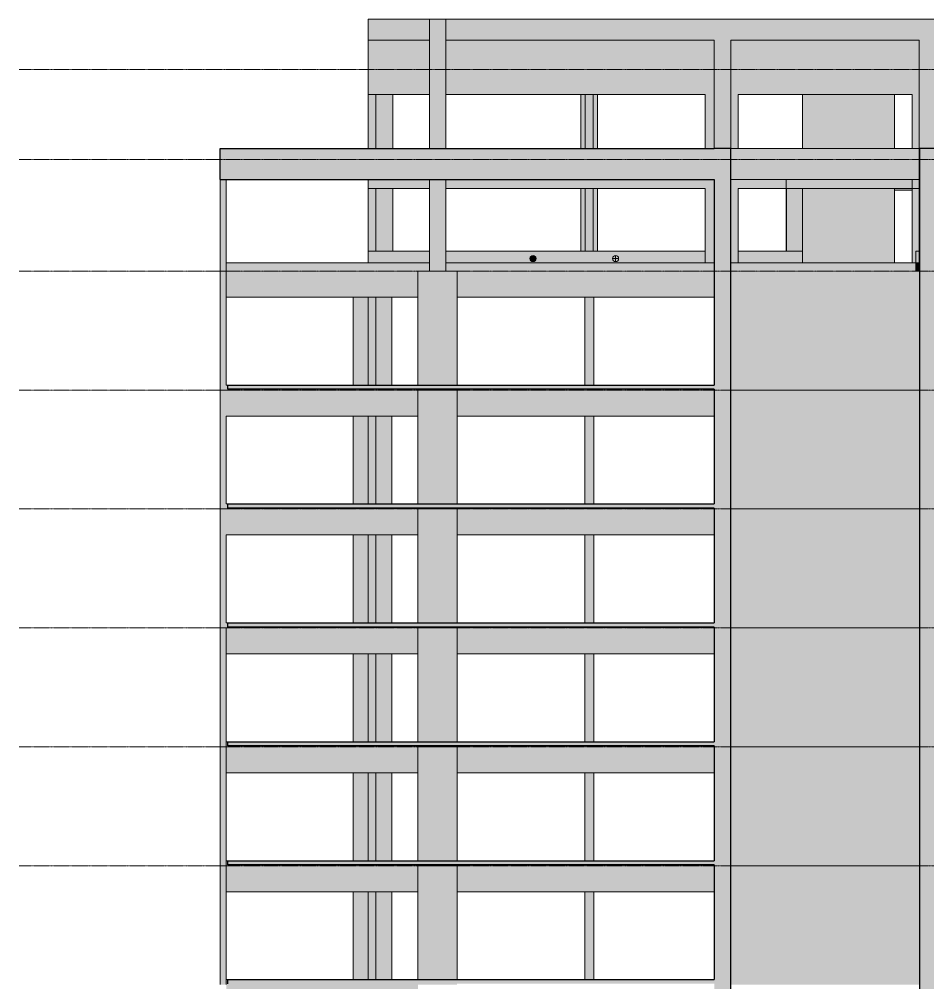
# Model space of a CAD drawing. Extents: x -1981 to 38708, y -3196 to 88064.
# Drawn here: x 31363 to 33564, y 85688 to 88022 of the extents above; entities that cross this region are included whole.
import ezdxf

# ---------------------------------------------------------------- set-up
doc = ezdxf.new("R2010")
doc.units = 0
doc.linetypes.add('Centro', pattern=[3.175, 0.635, -0.47625, 1.5875, -0.47625])
for name, color, linetype, lineweight in [('A-FLOR', 7, 'Continuous', 25), ('A-FLOR-LEVL', 7, 'Continuous', 9), ('A-GENM', 7, 'Continuous', 25), ('S-BEAM', 7, 'Continuous', 25), ('S-COLS', 7, 'Continuous', 25)]:
    doc.layers.add(name, color=color, linetype=linetype, lineweight=lineweight)

# ---------------------------------------------------------------- blocks, each defined once
blk = doc.blocks.new('PED_FURO_CIRCULAR_R04_2020 - 15x25-3721065-CT D 002 - CRT ESQ')
at = {"layer": 'A-GENM', "lineweight": 9}
for p, q in [((-993.1, 87442.5), (-1008.1, 87442.5)), ((-1000.6, 87435), (-1000.6, 87450))]:
    blk.add_line(p, q, dxfattribs=at)

msp = doc.modelspace()

# ---------------------------------------------------------------- hatches: boundary and pattern name
at = {"layer": 'A-FLOR', "true_color": 0xc0c0c0}
for points in [[(32386.73, 87126), (33047.23, 87126), (33047, 87136), (31868.23, 87136), (31868.23, 87126), (32363.9, 87126)], [(31898.64, 86838), (33047.23, 86838), (33047, 86848), (31868.23, 86848), (31868.23, 86838), (31872.79, 86838)], [(33047.23, 86550), (33047, 86560), (31868.23, 86560), (31868.23, 86550), (33047, 86550)], [(32423.98, 86262), (33047.23, 86262), (33047, 86272), (31868.23, 86272), (31868.23, 86262), (32386.73, 86262)], [(31868.23, 85974), (33047.23, 85974), (33047, 85984), (31868.23, 85984), (31868.23, 85974.16)], [(33047.23, 85686), (33047, 85696), (31868.23, 85696), (31868.23, 85686), (33047.03, 85686)]]:
    msp.add_hatch(color=9, dxfattribs=at).paths.add_polyline_path(points, flags=0)
at = {"layer": 'S-BEAM', "true_color": 0xc0c0c0}
for points in [[(32224.97, 87840), (32227.23, 87840), (32227.23, 87971), (32208.97, 87971), (32208.97, 88022), (32208.23, 88022), (32208.23, 87840)], [(32268.23, 87971), (32357.01, 87971), (32357.01, 88022), (32208.97, 88022), (32208.97, 87971), (32267.13, 87971)], [(32984.26, 87971), (33046.93, 87971), (33046.93, 88022), (32397.01, 88022), (32397.01, 87971), (32570.69, 87971)], [(33543.99, 87971), (33543.99, 88022), (33086.93, 88022), (33086.93, 87971), (33526.25, 87971)], [(32227.23, 87840), (32357.01, 87840), (32357.01, 87971), (32227.23, 87971), (32227.23, 87900)], [(32570.69, 87840), (33024.73, 87840), (33024.73, 87971), (32397.01, 87971), (32397.01, 87840)], [(33191.05, 87840), (33526.25, 87840), (33526.25, 87971), (33104.73, 87971), (33104.73, 87840)], [(33047.23, 87634), (33047.23, 87634), (33047.23, 87709), (31849.73, 87709), (31849.73, 87634), (32984.26, 87634)], [(33261.75, 87634), (33543.99, 87634), (33543.99, 87709), (33087.04, 87709), (33087.04, 87634), (33261.23, 87634)], [(32248.23, 87612), (32357.01, 87612), (32357.01, 87634), (32208.23, 87634), (32208.23, 87612), (32227.23, 87612)], [(32397.01, 87612), (33024.73, 87612), (33024.73, 87634), (32397.01, 87634)], [(33191.05, 87612), (33221.25, 87612), (33221.25, 87634), (33104.73, 87634), (33104.73, 87612)], [(33397.83, 87612), (33526.25, 87612), (33526.25, 87634), (33221.25, 87634), (33221.25, 87612), (33261.75, 87612)], [(32208.23, 87432), (32357.01, 87432), (32357.01, 87460), (32208.23, 87460)], [(32608.01, 87435), (32609.95, 87435.26), (32611.76, 87436.01), (32613.31, 87437.2), (32614.51, 87438.75), (32615.26, 87440.56), (32615.51, 87442.5), (32615.26, 87444.45), (32614.51, 87446.25), (32613.13, 87447.95), (32611.76, 87449), (32609.95, 87449.75), (32607.72, 87449.97), (32606.07, 87449.75), (32603.21, 87448.19), (32601.74, 87446.55), (32601.52, 87446.25), (32600.77, 87444.45), (32600.51, 87442.5), (32600.77, 87440.56), (32601.52, 87438.75), (32602.71, 87437.2), (32604.26, 87436.01), (32606.07, 87435.26)], [(32328.98, 87349), (32328.98, 87412), (32357.01, 87412), (32357.01, 87432), (31864.73, 87432), (31864.73, 87349), (32260.51, 87349)], [(32423.98, 87349), (33047, 87349), (33046.93, 87432), (32397.01, 87432), (32397.01, 87412), (32423.98, 87412), (32423.98, 87386.07)], [(33268.59, 87412), (33535.75, 87412), (33535.75, 87432), (33087.04, 87432), (33087.04, 87412), (33261.75, 87412)], [(33543.99, 87412), (33543.99, 87432), (33535.75, 87432), (33535.75, 87412)], [(31864.73, 87061), (32328.98, 87061), (32328.98, 87126), (31868.23, 87126), (31868.23, 87136), (31864.73, 87136), (31864.73, 87112)], [(33047, 87061), (33047, 87126), (32423.98, 87126), (32423.98, 87061), (32984.26, 87061)], [(32260.51, 86773), (32328.98, 86773), (32328.98, 86838), (31868.23, 86838), (31868.23, 86848), (31864.73, 86848), (31864.73, 86773), (32208.81, 86773)], [(32570.69, 86773), (33047, 86773), (33047, 86838), (32423.98, 86838), (32423.98, 86773)], [(32328.98, 86485), (32328.98, 86550), (31868.23, 86550), (31868.23, 86560), (31864.73, 86560), (31864.73, 86485), (32260.51, 86485)], [(32423.98, 86485), (33047, 86485), (33047, 86550), (32423.98, 86550)], [(32157.12, 86197), (32328.98, 86197), (32328.98, 86262), (31868.23, 86262), (31868.23, 86272), (31864.73, 86272), (31864.73, 86197), (31950.33, 86197)], [(32984.26, 86197), (33047, 86197), (33047, 86262), (32423.98, 86262), (32423.98, 86197), (32570.69, 86197)], [(32260.51, 85909), (32328.98, 85909), (32328.98, 85974), (31868.23, 85974.16), (31868.23, 85984), (31864.73, 85984), (31864.73, 85909), (32208.81, 85909)], [(32423.98, 85909), (33047, 85909), (33047, 85974), (32423.98, 85974)], [(32328.98, 85621), (32328.98, 85686), (31868.23, 85686), (31868.23, 85696), (31864.73, 85696), (31864.73, 85621), (32260.51, 85621)]]:
    msp.add_hatch(color=9, dxfattribs=at).paths.add_polyline_path(points, flags=0)
h = msp.add_hatch(color=9, dxfattribs=at)
h.paths.add_polyline_path([(34438.74, 87612), (34538.24, 87612), (34538.24, 87634), (34082.24, 87634), (34082.24, 87612), (34431.76, 87612)], flags=0)
h.paths.add_polyline_path([(33719.75, 87612), (34042.24, 87612), (34042.24, 87634), (33584.24, 87634), (33584.24, 87612), (33604.62, 87612)], flags=0)
h.paths.add_polyline_path([(33526.25, 87612), (33543.99, 87612), (33543.99, 87634), (33526.25, 87634)], flags=0)
h.paths.add_polyline_path([(33811.41, 87709), (34042.24, 87709), (34042.24, 87971), (33583.99, 87971), (33584.24, 87709), (33759.25, 87709)], flags=0)
h.paths.add_polyline_path([(33526.25, 87709), (33543.99, 87709), (33543.99, 87971), (33526.25, 87971), (33526.25, 87827.29)], flags=0)
h.paths.add_polyline_path([(34535.16, 87709), (34538.24, 87709), (34538.24, 87971), (34082.24, 87971), (34082.24, 87709), (34480.46, 87709)], flags=0)
h = msp.add_hatch(color=9, dxfattribs=at)
h.paths.add_polyline_path([(33584.24, 87608), (33701.73, 87608), (33701.73, 87612), (33584.24, 87612), (33584.24, 87610.16)], flags=0)
h.paths.add_polyline_path([(33485.32, 87608), (33526.25, 87608), (33526.25, 87612), (33484.23, 87612), (33484.23, 87608)], flags=0)
h = msp.add_hatch(color=9, dxfattribs=at)
h.paths.add_polyline_path([(32586.9, 87432), (33024.73, 87432), (33024.73, 87460), (32397.01, 87459.54), (32397.01, 87432), (32581.34, 87432)], flags=0)
h.paths.add_polyline_path([(32808.01, 87435), (32806.07, 87435.26), (32804.26, 87436.01), (32802.71, 87437.2), (32801.52, 87438.75), (32800.77, 87440.56), (32800.51, 87442.5), (32800.77, 87444.45), (32801.52, 87446.25), (32802.71, 87447.81), (32804.26, 87449), (32806.07, 87449.75), (32808.01, 87450), (32809.95, 87449.75), (32811.76, 87449), (32813.31, 87447.81), (32814.51, 87446.25), (32815.26, 87444.45), (32815.51, 87442.5), (32815.26, 87440.56), (32814.51, 87438.75), (32813.31, 87437.2), (32811.76, 87436.01), (32809.95, 87435.26)], flags=0)
h.paths.add_polyline_path([(32608.01, 87435), (32606.07, 87435.26), (32604.26, 87436.01), (32602.71, 87437.2), (32601.52, 87438.75), (32600.77, 87440.56), (32600.51, 87442.5), (32600.77, 87444.45), (32601.74, 87446.55), (32603.33, 87448.29), (32604.26, 87449), (32606.07, 87449.75), (32608.08, 87449.99), (32609.95, 87449.75), (32613.13, 87447.95), (32613.38, 87447.73), (32614.51, 87446.25), (32615.26, 87444.45), (32615.51, 87442.5), (32615.26, 87440.56), (32614.51, 87438.75), (32613.31, 87437.2), (32611.76, 87436.01), (32609.95, 87435.26)], flags=0)
h = msp.add_hatch(color=9, dxfattribs=at)
h.paths.add_polyline_path([(33261.23, 87432), (33261.23, 87460), (33104.73, 87460), (33104.73, 87432), (33255.93, 87432)], flags=0)
h.paths.add_polyline_path([(32808.01, 87435), (32809.95, 87435.26), (32811.76, 87436.01), (32813.31, 87437.2), (32814.51, 87438.75), (32815.26, 87440.56), (32815.51, 87442.5), (32815.26, 87444.45), (32814.51, 87446.25), (32813.31, 87447.81), (32811.76, 87449), (32809.95, 87449.75), (32808.01, 87450), (32806.07, 87449.75), (32804.26, 87449), (32802.71, 87447.81), (32801.52, 87446.25), (32800.77, 87444.45), (32800.51, 87442.5), (32800.77, 87440.56), (32801.52, 87438.75), (32802.71, 87437.2), (32804.26, 87436.01), (32806.07, 87435.26)], flags=0)
h = msp.add_hatch(color=9, dxfattribs=at)
h.paths.add_polyline_path([(34018.19, 87432), (34042.24, 87432), (34042.24, 87460), (33584.24, 87460), (33584.24, 87432), (33914.8, 87432)], flags=0)
h.paths.add_polyline_path([(33541.29, 87432), (33543.99, 87432), (33543.99, 87460), (33535.75, 87460), (33535.75, 87432)], flags=0)
at = {"layer": 'S-COLS', "true_color": 0xc0c0c0}
h = msp.add_hatch(color=9, dxfattribs=at)
h.paths.add_polyline_path([(32357.01, 87412), (32397.01, 87412), (32397.01, 87634), (32357.01, 87634), (32357.01, 87428.03)], flags=0)
h.paths.add_polyline_path([(32357.01, 87709), (32397.01, 87709), (32397.01, 88022), (32357.01, 88022), (32357.01, 87827.29)], flags=0)
for points in [[(33086.93, 87412), (33086.93, 88022), (33046.93, 88022), (33047.23, 87709), (33086.73, 87709), (33086.73, 87412)], [(33544.74, 87412), (33544.74, 87709), (33583.99, 87709.04), (33583.99, 88022), (33543.99, 88022), (33543.99, 87412)], [(32208.23, 87709), (32227.23, 87709), (32227.23, 87840), (32208.23, 87840), (32208.23, 87827.29)], [(32268.23, 87709), (32268.23, 87840), (32227.23, 87840), (32227.23, 87709), (32248.23, 87709)], [(32753.73, 87709), (32753.73, 87840), (32734.73, 87840), (32734.73, 87709), (32752.13, 87709)], [(33484.23, 87709), (33484.23, 87840), (33261.23, 87840), (33261.23, 87709), (33397.83, 87709)], [(33057.74, 83024.5), (33086.73, 83024.5), (33086.73, 87709), (33047.23, 87709), (33047.23, 83024.5)], [(33584.24, 84464.5), (33583.99, 87709), (33544.74, 87709), (33544.74, 84464.5), (33583.99, 84464.5)], [(31850.75, 87412), (31864.73, 87412), (31864.73, 87634), (31849.73, 87634), (31849.73, 87412)], [(32227.23, 87460), (32227.23, 87612), (32208.23, 87612), (32208.23, 87460), (32222.67, 87460)], [(32268.23, 87460), (32268.23, 87612), (32227.23, 87612), (32227.23, 87460), (32265.98, 87460)], [(32734.73, 87460), (32753.73, 87460), (32753.73, 87612), (32734.73, 87612), (32734.73, 87474.31)], [(33222.25, 87460), (33261.23, 87460), (33261.23, 87612), (33222.25, 87612), (33222.25, 87474.31)], [(33469.13, 87432), (33484.23, 87432), (33484.23, 87612), (33261.23, 87612), (33261.23, 87432), (33397.83, 87432)], [(33526.25, 87432), (33535.75, 87432), (33535.75, 87460), (33543.99, 87460), (33543.99, 87612), (33526.25, 87612), (33526.25, 87460)], [(31849.8, 87124), (31864.73, 87124), (31864.73, 87412), (31849.73, 87412), (31849.73, 87124)], [(33259.25, 87124), (33544.74, 87124), (33544.74, 87412), (33086.73, 87412), (33086.73, 87124), (33248.77, 87124)], [(33086.93, 87412), (33087.04, 87412), (33086.93, 87412.84)], [(32208.23, 87136), (32208.23, 87349), (32172.48, 87349), (32172.48, 87136)], [(32226.4, 87136), (32227.23, 87136), (32227.23, 87349), (32208.23, 87349), (32208.23, 87136)], [(32265.98, 87136), (32265.98, 87349), (32227.23, 87349), (32227.23, 87136), (32229.3, 87136)], [(32733.23, 87136), (32755.23, 87136), (32755.23, 87349), (32733.23, 87349), (32733.23, 87136.44)], [(31851.16, 86836), (31864.73, 86836), (31864.73, 87124), (31849.73, 87124), (31849.73, 86836)], [(33261.75, 86836), (33544.74, 86836), (33544.74, 87124), (33086.73, 87124), (33086.73, 86836), (33261.23, 86836)], [(32208.23, 86848), (32208.23, 87061), (32172.48, 87061), (32172.48, 86848)], [(32227.23, 86848), (32227.23, 87061), (32208.23, 87061), (32208.23, 86848), (32209.24, 86848)], [(32265.98, 86848), (32265.98, 87061), (32227.23, 87061), (32227.23, 86848), (32260.51, 86848)], [(32755.23, 86848), (32755.23, 87061), (32733.23, 87061), (32733.23, 86848), (32753.73, 86848)], [(31849.73, 86548), (31864.73, 86548), (31864.73, 86836), (31849.73, 86836), (31849.73, 86591.87)], [(32208.23, 86560), (32208.23, 86773), (32172.48, 86773), (32172.48, 86560)], [(32208.23, 86560), (32227.23, 86560), (32227.23, 86773), (32208.23, 86773), (32208.23, 86591.87)], [(32229.3, 86560), (32265.98, 86560), (32265.98, 86773), (32227.23, 86773), (32227.23, 86560)], [(32755.23, 86560), (32755.23, 86773), (32733.23, 86773), (32733.23, 86560), (32753.73, 86560)], [(31849.73, 86260), (31864.73, 86260), (31864.73, 86548), (31849.73, 86547.75), (31849.73, 86283.02)], [(32172.48, 86272), (32208.23, 86272), (32208.23, 86485), (32172.48, 86485), (32172.48, 86415.38)], [(32208.23, 86272), (32227.23, 86272), (32227.23, 86485), (32208.23, 86485), (32208.23, 86411.08)], [(32265.98, 86272), (32265.98, 86485), (32227.23, 86485), (32227.23, 86272), (32260.51, 86272)], [(32755.23, 86272), (32755.23, 86485), (32733.23, 86485), (32733.23, 86272), (32753.73, 86272)], [(31857.29, 85972), (31864.73, 85972), (31864.73, 86260), (31849.73, 86260), (31849.73, 85972), (31856.48, 85972)], [(32172.48, 85984), (32208.23, 85984), (32208.23, 86197), (32172.48, 86197), (32172.48, 86062.4)], [(32227.23, 85984), (32227.23, 86197), (32208.23, 86197), (32208.23, 85984), (32209.24, 85984)], [(32265.98, 85984), (32265.98, 86197), (32227.23, 86197), (32227.23, 85984), (32260.51, 85984)], [(32755.23, 85984), (32755.23, 86197), (32733.23, 86197), (32733.23, 85984), (32753.73, 85984)], [(31859.15, 85684), (31864.73, 85684), (31864.73, 85972), (31849.73, 85972), (31849.73, 85684), (31858.14, 85684)], [(32208.23, 85696), (32208.23, 85909), (32172.48, 85909), (32172.48, 85696)], [(32227.23, 85696), (32227.23, 85909), (32208.23, 85909), (32208.23, 85696), (32209.24, 85696)], [(32229.3, 85696), (32265.98, 85696), (32265.98, 85909), (32227.23, 85909), (32227.23, 85696)], [(32755.23, 85696), (32755.23, 85909), (32733.23, 85909), (32733.23, 85696), (32753.73, 85696)]]:
    msp.add_hatch(color=9, dxfattribs=at).paths.add_polyline_path(points, flags=0)
h = msp.add_hatch(color=9, dxfattribs=at)
h.paths.add_polyline_path([(33024.73, 87709), (33046.93, 87709), (33046.93, 87971), (33024.73, 87971), (33024.73, 87827.29)], flags=0)
h.paths.add_polyline_path([(33104.73, 87709), (33104.73, 87971), (33086.93, 87971), (33087.04, 87709)], flags=0)
h = msp.add_hatch(color=9, dxfattribs=at)
h.paths.add_polyline_path([(32725.78, 87460), (32734.73, 87460), (32734.73, 87612), (32724.23, 87612), (32724.23, 87460)], flags=0)
h.paths.add_polyline_path([(32753.73, 87460), (32764.23, 87460), (32764.23, 87612), (32753.73, 87612), (32753.73, 87474.31)], flags=0)
h.paths.add_polyline_path([(32734.73, 87709), (32734.73, 87840), (32724.23, 87840), (32724.23, 87709)], flags=0)
h.paths.add_polyline_path([(32753.73, 87709), (32764.23, 87709), (32764.23, 87840), (32753.73, 87840), (32753.73, 87709.57)], flags=0)
h = msp.add_hatch(color=9, dxfattribs=at)
h.paths.add_polyline_path([(33096.73, 87432), (33104.73, 87432), (33104.73, 87634), (33087.04, 87634), (33087.04, 87432), (33087.65, 87432)], flags=0)
h.paths.add_polyline_path([(33046.93, 87432), (33046.93, 87634), (33024.73, 87634), (33024.73, 87432), (33035.96, 87432)], flags=0)
h = msp.add_hatch(color=9, dxfattribs=at)
h.paths.add_polyline_path([(32328.98, 87124), (32423.98, 87124), (32423.98, 87126), (32328.98, 87126)], flags=0)
h.paths.add_polyline_path([(32386.73, 87136), (32423.98, 87136), (32423.98, 87412), (32328.98, 87412), (32328.98, 87136), (32363.9, 87136)], flags=0)
h = msp.add_hatch(color=9, dxfattribs=at)
h.paths.add_polyline_path([(32423.98, 86836), (32423.98, 86838), (32328.98, 86838), (32328.98, 86836), (32386.73, 86836)], flags=0)
h.paths.add_polyline_path([(32386.73, 86848), (32423.98, 86848), (32423.98, 87124), (32328.98, 87124), (32328.98, 86848), (32363.9, 86848)], flags=0)
h = msp.add_hatch(color=9, dxfattribs=at)
h.paths.add_polyline_path([(32363.9, 86548), (32423.98, 86548), (32423.98, 86550), (32328.98, 86550), (32328.98, 86548)], flags=0)
h.paths.add_polyline_path([(32363.9, 86560), (32423.98, 86560), (32423.98, 86836), (32328.98, 86836), (32328.98, 86560)], flags=0)
h = msp.add_hatch(color=9, dxfattribs=at)
h.paths.add_polyline_path([(33235.37, 86548), (33544.74, 86548), (33544.74, 86836), (33086.73, 86836), (33086.73, 86548), (33230.2, 86548)], flags=0)
h.paths.add_polyline_path([(33047, 86548), (33047.23, 86548), (33047, 86550)], flags=0)
h = msp.add_hatch(color=9, dxfattribs=at)
h.paths.add_polyline_path([(32328.98, 86260), (32423.98, 86260), (32423.98, 86262), (32328.98, 86262)], flags=0)
h.paths.add_polyline_path([(32363.9, 86272), (32423.98, 86272), (32423.98, 86548), (32328.98, 86548), (32328.98, 86272)], flags=0)
h = msp.add_hatch(color=9, dxfattribs=at)
h.paths.add_polyline_path([(33294.44, 86260), (33544.74, 86260), (33544.74, 86548), (33086.73, 86548), (33086.73, 86260), (33280.25, 86260)], flags=0)
h.paths.add_polyline_path([(33047, 86260), (33047.23, 86260), (33047, 86262)], flags=0)
h = msp.add_hatch(color=9, dxfattribs=at)
h.paths.add_polyline_path([(32363.9, 85972), (32423.98, 85972), (32423.98, 85974), (32328.98, 85974), (32328.98, 85972)], flags=0)
h.paths.add_polyline_path([(32363.9, 85984), (32423.98, 85984), (32423.98, 86260), (32328.98, 86260), (32328.98, 85984)], flags=0)
h = msp.add_hatch(color=9, dxfattribs=at)
h.paths.add_polyline_path([(33280.23, 85972), (33544.74, 85972), (33544.74, 86260), (33086.73, 86260), (33086.73, 85972), (33261.75, 85972)], flags=0)
h.paths.add_polyline_path([(33047, 85972), (33047.23, 85972), (33047, 85974)], flags=0)
h = msp.add_hatch(color=9, dxfattribs=at)
h.paths.add_polyline_path([(32363.9, 85684), (32423.98, 85684), (32423.98, 85686), (32328.98, 85686), (32328.98, 85684)], flags=0)
h.paths.add_polyline_path([(32363.9, 85696), (32423.98, 85696), (32423.98, 85972), (32328.98, 85972), (32328.98, 85696)], flags=0)
h = msp.add_hatch(color=9, dxfattribs=at)
h.paths.add_polyline_path([(33294.44, 85684), (33544.74, 85684), (33544.74, 85972), (33086.73, 85972), (33086.73, 85684), (33280.25, 85684)], flags=0)
h.paths.add_polyline_path([(33047, 85684), (33047.23, 85684), (33047, 85686)], flags=0)

# ---------------------------------------------------------------- linework, layer by layer
at = {"layer": 'A-FLOR', "color": 190, "true_color": 0x8000ff}
for p, q in [((31868.23, 87136), (33047.23, 87136)), ((31868.23, 87126), (31868.23, 87136)), ((33047.23, 87126), (31868.23, 87126)), ((31868.23, 86848), (33047.23, 86848)), ((31868.23, 86838), (31868.23, 86848)), ((33047.23, 86838), (31868.23, 86838)), ((31868.23, 86560), (33047.23, 86560)), ((31868.23, 86550), (31868.23, 86560)), ((33047.23, 86550), (31868.23, 86550)), ((31868.23, 86272), (33047.23, 86272)), ((31868.23, 86262), (31868.23, 86272)), ((33047.23, 86262), (31868.23, 86262)), ((31868.23, 85984), (33047.23, 85984)), ((31868.23, 85974), (31868.23, 85984)), ((33047.23, 85974), (31868.23, 85974)), ((31868.23, 85696), (33047.23, 85696)), ((31868.23, 85686), (31868.23, 85696))]:
    msp.add_line(p, q, dxfattribs=at)
at = {"layer": 'A-FLOR-LEVL', "linetype": 'Centro'}
for p, q in [((31363.29, 87900), (36911.86, 87900)), ((31363.29, 87682), (36911.86, 87682)), ((31363.29, 87412), (36911.86, 87412)), ((31363.29, 87124), (36911.86, 87124)), ((31363.29, 86836), (36911.86, 86836)), ((31363.29, 86548), (36911.86, 86548)), ((31363.29, 86260), (36911.86, 86260)), ((31363.29, 85972), (36911.86, 85972))]:
    msp.add_line(p, q, dxfattribs=at)
at = {"layer": 'S-BEAM', "lineweight": 9}
for p, q in [((32208.97, 88022), (32208.23, 88022)), ((32208.23, 87840), (32208.23, 88022)), ((32208.97, 88022), (32357.01, 88022)), ((32208.97, 88022), (32208.97, 87971)), ((32357.01, 88022), (32357.01, 87971)), ((32397.01, 88022), (33046.93, 88022)), ((32397.01, 88022), (32397.01, 87971)), ((33086.93, 88022), (33543.99, 88022)), ((32357.01, 87971), (32208.97, 87971)), ((33046.93, 87971), (32397.01, 87971)), ((33543.99, 87971), (33086.93, 87971)), ((32227.23, 87840), (32208.23, 87840)), ((32357.01, 87840), (32227.23, 87840)), ((33024.73, 87840), (32397.01, 87840)), ((33104.73, 87840), (33526.25, 87840)), ((33526.25, 87840), (33526.25, 87709)), ((33087.04, 87634), (33087.04, 87709)), ((33087.04, 87709), (33543.99, 87709)), ((33543.99, 87634), (33543.99, 87709)), ((32208.23, 87634), (32208.23, 87612)), ((33543.99, 87634), (33087.04, 87634)), ((33221.25, 87612), (33221.25, 87634)), ((33526.25, 87634), (33526.25, 87612)), ((32208.23, 87612), (32357.01, 87612)), ((32397.01, 87612), (33024.73, 87612)), ((33104.73, 87612), (33221.25, 87612)), ((33221.25, 87612), (33526.25, 87612)), ((33484.23, 87608), (33526.25, 87608)), ((33526.25, 87612), (33543.99, 87612)), ((32357.01, 87460), (32208.23, 87460)), ((32208.23, 87460), (32208.23, 87432)), ((32397.01, 87460), (33024.73, 87460)), ((33024.73, 87432), (33024.73, 87460)), ((33104.73, 87460), (33261.23, 87460)), ((33535.75, 87432), (33535.75, 87460)), ((33543.99, 87460), (33535.75, 87460)), ((32357.01, 87432), (31864.73, 87432)), ((32357.01, 87412), (32357.01, 87432)), ((32397.01, 87432), (32397.01, 87412)), ((32397.01, 87432), (33046.93, 87432)), ((33046.93, 87412), (33046.93, 87432)), ((33087.04, 87432), (33535.75, 87432)), ((33087.04, 87432), (33087.04, 87412)), ((33535.75, 87412), (33535.75, 87432)), ((33535.75, 87412), (33535.75, 87432)), ((33535.75, 87432), (33543.99, 87432)), ((33543.99, 87412), (33543.99, 87432)), ((31864.73, 87412), (31864.73, 87349)), ((32328.98, 87412), (32328.98, 87349)), ((32357.01, 87412), (32328.98, 87412)), ((32397.01, 87412), (32423.98, 87412)), ((32423.98, 87412), (32423.98, 87349)), ((33047, 87412), (33046.93, 87412)), ((33543.99, 87412), (33535.75, 87412)), ((31864.73, 87349), (32328.98, 87349)), ((33047, 87349), (32423.98, 87349)), ((31864.73, 87136), (31868.23, 87136)), ((32328.98, 87126), (32328.98, 87061)), ((32423.98, 87126), (32423.98, 87061)), ((31864.73, 87061), (32328.98, 87061)), ((32423.98, 87061), (33047, 87061)), ((31864.73, 86848), (31868.23, 86848)), ((32328.98, 86838), (32328.98, 86773)), ((32423.98, 86838), (32423.98, 86773)), ((31864.73, 86773), (32328.98, 86773)), ((32423.98, 86773), (33047, 86773)), ((31864.73, 86560), (31868.23, 86560)), ((32328.98, 86550), (32328.98, 86485)), ((32423.98, 86550), (32423.98, 86485)), ((31864.73, 86548), (31864.73, 86485)), ((33047, 86485), (33047, 86548)), ((31864.73, 86485), (32328.98, 86485)), ((32423.98, 86485), (33047, 86485)), ((31864.73, 86272), (31868.23, 86272)), ((31864.73, 86272), (31864.73, 86260)), ((31864.73, 86260), (31864.73, 86197)), ((32328.98, 86262), (32328.98, 86197)), ((32423.98, 86262), (32423.98, 86197)), ((33047, 86260), (33047, 86262)), ((33047, 86197), (33047, 86260)), ((31864.73, 86197), (32328.98, 86197)), ((32423.98, 86197), (33047, 86197)), ((31864.73, 85984), (31868.23, 85984)), ((31864.73, 85984), (31864.73, 85972)), ((31864.73, 85972), (31864.73, 85909)), ((32328.98, 85974), (32328.98, 85909)), ((32423.98, 85974), (32423.98, 85909)), ((33047, 85972), (33047, 85974)), ((33047, 85909), (33047, 85972)), ((31864.73, 85909), (32328.98, 85909)), ((32423.98, 85909), (33047, 85909)), ((31864.73, 85696), (31868.23, 85696)), ((31864.73, 85696), (31864.73, 85684))]:
    msp.add_line(p, q, dxfattribs=at)
at = {"layer": 'S-BEAM', "color": 190, "true_color": 0x8000ff}
for p, q in [((31849.73, 87634), (31849.73, 87709)), ((31849.73, 87709), (33047.23, 87709)), ((31849.73, 87634), (33047.23, 87634))]:
    msp.add_line(p, q, dxfattribs=at)
at = {"layer": 'S-BEAM', "lineweight": 9}
for centre, start, end in [((32608.01, 87442.5), 90, 270), ((32608.01, 87442.5), 270, 90), ((32808.01, 87442.5), 90, 270), ((32808.01, 87442.5), 270, 90)]:
    msp.add_arc(centre, 7.5, start, end, dxfattribs=at)
at = {"layer": 'S-COLS', "lineweight": 9}
for p, q in [((32357.01, 88022), (32397.01, 88022)), ((32357.01, 88022), (32357.01, 87709)), ((32397.01, 88022), (32397.01, 87709)), ((33086.93, 88022), (33046.93, 88022)), ((33583.99, 88022), (33543.99, 88022)), ((33046.93, 87971), (33046.93, 87709)), ((33086.93, 87412), (33086.93, 87971)), ((33543.99, 87971), (33543.99, 87412)), ((32208.23, 87840), (32208.23, 87709)), ((32227.23, 87840), (32227.23, 87709)), ((32268.23, 87840), (32268.23, 87709)), ((32724.23, 87840), (32724.23, 87709)), ((32734.73, 87840), (32734.73, 87709)), ((32753.73, 87840), (32753.73, 87709)), ((32764.23, 87840), (32764.23, 87709)), ((33024.73, 87840), (33024.73, 87709)), ((33104.73, 87840), (33104.73, 87709)), ((33261.23, 87709), (33261.23, 87840)), ((33484.23, 87840), (33484.23, 87709)), ((33087.04, 87709), (33087.04, 87412)), ((33544.04, 87709), (33544.74, 87709)), ((33544.04, 87709), (33544.04, 87412)), ((31849.73, 87634), (31849.73, 87412)), ((31864.73, 87412), (31864.73, 87634)), ((32357.01, 87634), (32357.01, 87412)), ((32397.01, 87634), (32397.01, 87412)), ((33046.93, 87634), (33046.93, 87412)), ((33047.04, 87634), (33047.04, 87412)), ((32208.23, 87612), (32208.23, 87460)), ((32227.23, 87612), (32227.23, 87460)), ((32268.23, 87612), (32268.23, 87460)), ((32724.23, 87612), (32724.23, 87460)), ((32734.73, 87612), (32734.73, 87460)), ((32753.73, 87612), (32753.73, 87460)), ((32764.23, 87612), (32764.23, 87460)), ((33024.73, 87612), (33024.73, 87432)), ((33104.73, 87612), (33104.73, 87432)), ((33261.23, 87432), (33261.23, 87612)), ((33484.23, 87612), (33484.23, 87432)), ((33526.25, 87612), (33526.25, 87432)), ((31849.73, 87412), (31849.73, 87124)), ((31864.73, 87412), (31849.73, 87412)), ((31864.73, 87412), (31864.73, 87136)), ((32328.98, 87412), (32328.98, 87136)), ((32423.98, 87412), (32328.98, 87412)), ((32397.01, 87412), (32357.01, 87412)), ((32423.98, 87136), (32423.98, 87412)), ((33544.74, 87412), (33535.75, 87412)), ((33544.74, 87412), (33543.99, 87412)), ((33544.74, 87412), (33544.04, 87412)), ((32172.48, 87136), (32172.48, 87349)), ((32208.23, 87349), (32208.23, 87136)), ((32227.23, 87349), (32227.23, 87136)), ((32265.98, 87349), (32265.98, 87136)), ((32733.23, 87349), (32733.23, 87136)), ((32755.23, 87349), (32755.23, 87136)), ((33047, 87349), (33047, 87136)), ((31849.73, 87124), (31849.73, 86836)), ((31864.73, 87124), (31849.73, 87124)), ((31864.73, 87124), (31849.73, 87124)), ((32328.98, 87126), (32328.98, 87124)), ((32328.98, 87124), (32328.98, 86848)), ((32423.98, 87124), (32328.98, 87124)), ((32423.98, 87124), (32328.98, 87124)), ((32423.98, 87124), (32423.98, 87126)), ((32423.98, 86848), (32423.98, 87124)), ((33544.74, 87124), (33086.73, 87124)), ((33544.74, 87124), (33086.73, 87124)), ((31864.73, 87061), (31864.73, 86848)), ((32172.48, 86848), (32172.48, 87061)), ((32208.23, 87061), (32208.23, 86848)), ((32227.23, 87061), (32227.23, 86848)), ((32265.98, 87061), (32265.98, 86848)), ((32733.23, 87061), (32733.23, 86848)), ((32755.23, 87061), (32755.23, 86848)), ((33047, 87061), (33047, 86848)), ((31849.73, 86836), (31849.73, 86548)), ((31864.73, 86836), (31849.73, 86836)), ((31864.73, 86836), (31849.73, 86836)), ((32328.98, 86838), (32328.98, 86836)), ((32328.98, 86836), (32328.98, 86560)), ((32423.98, 86836), (32328.98, 86836)), ((32423.98, 86836), (32328.98, 86836)), ((32423.98, 86836), (32423.98, 86838)), ((32423.98, 86560), (32423.98, 86836)), ((33544.74, 86836), (33086.73, 86836)), ((33544.74, 86836), (33086.73, 86836)), ((31864.73, 86773), (31864.73, 86560)), ((32172.48, 86560), (32172.48, 86773)), ((32208.23, 86773), (32208.23, 86560)), ((32227.23, 86773), (32227.23, 86560)), ((32265.98, 86773), (32265.98, 86560)), ((32733.23, 86773), (32733.23, 86560)), ((32755.23, 86773), (32755.23, 86560)), ((33047, 86773), (33047, 86560)), ((32328.98, 86550), (32328.98, 86548)), ((32423.98, 86548), (32423.98, 86550)), ((31849.73, 86548), (31849.73, 86260)), ((31864.73, 86548), (31849.73, 86548)), ((31864.73, 86548), (31849.73, 86548)), ((31864.73, 86548), (31864.73, 86485)), ((32328.98, 86548), (32328.98, 86272)), ((32423.98, 86548), (32328.98, 86548)), ((32423.98, 86548), (32328.98, 86548)), ((32423.98, 86272), (32423.98, 86548)), ((33047, 86548), (33047, 86485)), ((33544.74, 86548), (33086.73, 86548)), ((33544.74, 86548), (33086.73, 86548)), ((31864.73, 86485), (31864.73, 86272)), ((32172.48, 86272), (32172.48, 86485)), ((32208.23, 86485), (32208.23, 86272)), ((32227.23, 86485), (32227.23, 86272)), ((32265.98, 86485), (32265.98, 86272)), ((32733.23, 86485), (32733.23, 86272)), ((32755.23, 86485), (32755.23, 86272)), ((33047, 86485), (33047, 86272)), ((31864.73, 86272), (31864.73, 86260)), ((31849.73, 86260), (31849.73, 85972)), ((31864.73, 86260), (31849.73, 86260)), ((31864.73, 86260), (31849.73, 86260)), ((31864.73, 86260), (31864.73, 86197)), ((32328.98, 86262), (32328.98, 86260)), ((32328.98, 86260), (32328.98, 85984)), ((32423.98, 86260), (32328.98, 86260)), ((32423.98, 86260), (32328.98, 86260)), ((32423.98, 86260), (32423.98, 86262)), ((32423.98, 85984), (32423.98, 86260)), ((33047, 86262), (33047, 86260)), ((33047, 86260), (33047, 86197)), ((33544.74, 86260), (33086.73, 86260)), ((33544.74, 86260), (33086.73, 86260)), ((31864.73, 86197), (31864.73, 85984)), ((32172.48, 85984), (32172.48, 86197)), ((32208.23, 86197), (32208.23, 85984)), ((32227.23, 86197), (32227.23, 85984)), ((32265.98, 86197), (32265.98, 85984)), ((32733.23, 86197), (32733.23, 85984)), ((32755.23, 86197), (32755.23, 85984)), ((33047, 86197), (33047, 85984)), ((31849.73, 85972), (31849.73, 85684)), ((31864.73, 85972), (31849.73, 85972)), ((31864.73, 85972), (31849.73, 85972)), ((31864.73, 85984), (31864.73, 85972)), ((31864.73, 85972), (31864.73, 85909)), ((32328.98, 85974), (32328.98, 85972)), ((32328.98, 85972), (32328.98, 85696)), ((32423.98, 85972), (32328.98, 85972)), ((32423.98, 85972), (32328.98, 85972)), ((32423.98, 85972), (32423.98, 85974)), ((32423.98, 85696), (32423.98, 85972)), ((33047, 85974), (33047, 85972)), ((33047, 85972), (33047, 85909)), ((33544.74, 85972), (33086.73, 85972)), ((33544.74, 85972), (33086.73, 85972)), ((31864.73, 85909), (31864.73, 85696)), ((32172.48, 85696), (32172.48, 85909)), ((32208.23, 85909), (32208.23, 85696)), ((32227.23, 85909), (32227.23, 85696)), ((32265.98, 85909), (32265.98, 85696)), ((32733.23, 85909), (32733.23, 85696)), ((32755.23, 85909), (32755.23, 85696)), ((33047, 85909), (33047, 85696)), ((31864.73, 85696), (31864.73, 85684))]:
    msp.add_line(p, q, dxfattribs=at)
at = {"layer": 'S-COLS', "color": 190, "true_color": 0x8000ff}
for p, q in [((33086.73, 87709), (33047.23, 87709)), ((33086.73, 87709), (33086.73, 83024.5)), ((33544.74, 87709), (33544.74, 84464.5)), ((33584.24, 87709), (33544.74, 87709)), ((33047.23, 87634), (33047.23, 87136)), ((33222.25, 87460), (33222.25, 87612)), ((33047.23, 87126), (33047.23, 86848)), ((33047.23, 86838), (33047.23, 86560)), ((33047.23, 86550), (33047.23, 86272)), ((33047.23, 86262), (33047.23, 85984)), ((33047.23, 85974), (33047.23, 85696))]:
    msp.add_line(p, q, dxfattribs=at)

# ---------------------------------------------------------------- block references
at = {"layer": 'A-GENM', "lineweight": 9}
for p in [(33608.59, 0), (33808.59, 0)]:
    msp.add_blockref('PED_FURO_CIRCULAR_R04_2020 - 15x25-3721065-CT D 002 - CRT ESQ', p, dxfattribs=at)

doc.saveas('drawing.dxf')
